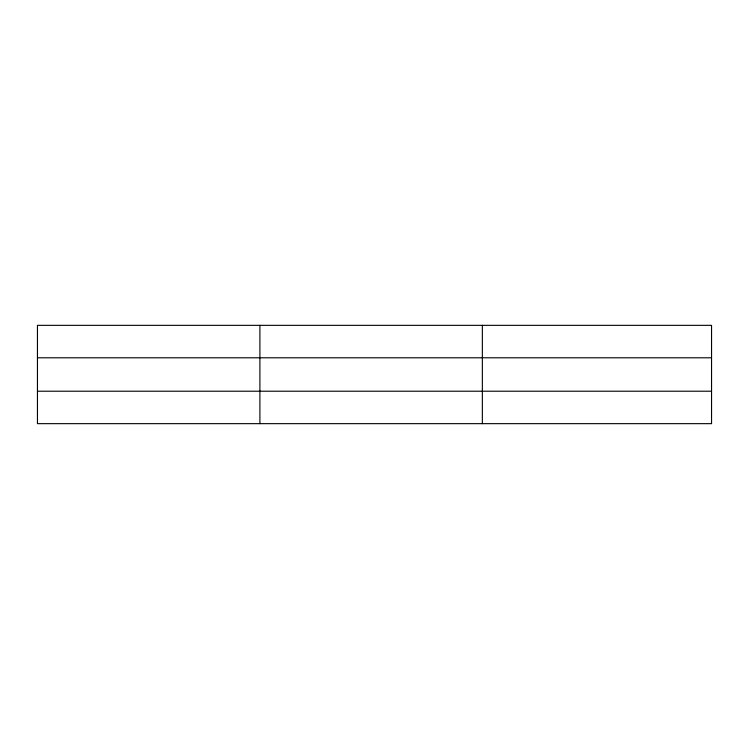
<?xml version="1.0" encoding="UTF-8"?>
<svg xmlns="http://www.w3.org/2000/svg" width="749" height="749" viewBox="0 0 749 749"><rect width="100%" height="100%" fill="white"/><g stroke="black" fill="none" stroke-linecap="round" stroke-linejoin="round"><path stroke-width="1.12" d="M259.903 423.653L259.903 325.347M482.356 423.653L482.356 325.347M711.55 357.788L711.55 325.347L37.45 325.347L37.45 423.653L711.55 423.653L711.55 357.788L37.45 357.788M37.45 391.212L711.55 391.212"/></g></svg>
